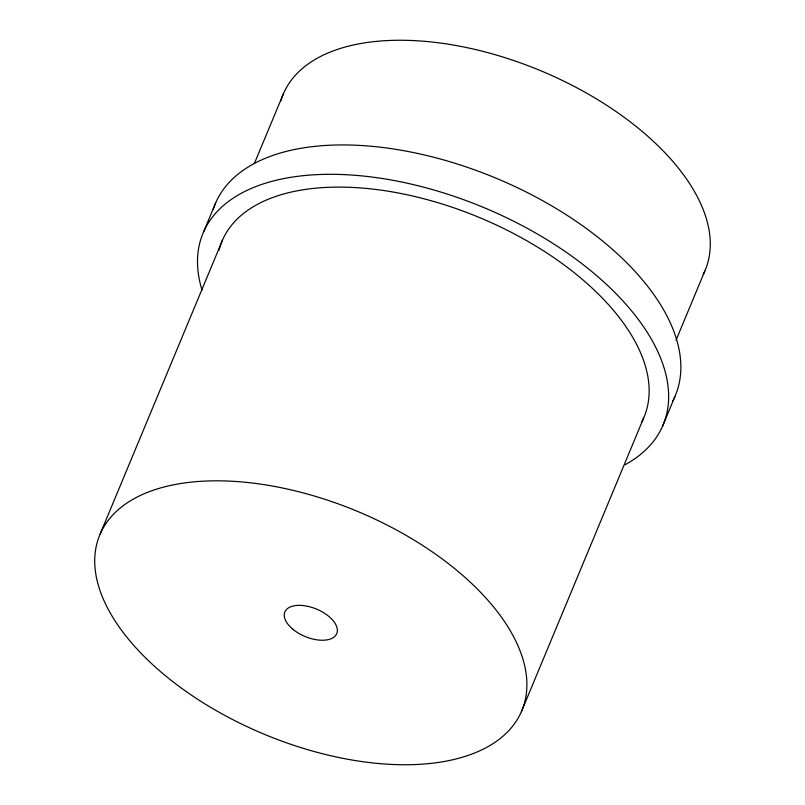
<?xml version="1.0" encoding="UTF-8"?>
<svg xmlns="http://www.w3.org/2000/svg" width="805" height="805" viewBox="0 0 805 805"><rect width="100%" height="100%" fill="white"/><g stroke="black" fill="none" stroke-linecap="round" stroke-linejoin="round"><path stroke-width="1.21" d="M203.494 232.142L215.72 202.769M100.212 533.876L222.482 240.152M254.36 163.556L283.612 93.3M521.388 711.701A228.6 120.8 22.6 0 0 247.467 482.487A228.6 120.8 22.6 0 0 163.556 674.177A228.6 120.8 22.6 0 0 521.388 711.701L643.658 417.986M676.019 340.233L704.788 271.124M662.646 426.006L674.872 396.634M213.224 209.36A249.208 131.688 22.6 0 1 496.051 178.187A249.208 131.688 22.6 0 1 672.839 400.87M280.784 101.108A228.6 120.8 22.6 0 1 538.495 69.814A228.6 120.8 22.6 0 1 703.268 274.344M219.02 250.264A228.6 120.8 22.6 0 1 476.329 216.243A228.6 120.8 22.6 0 1 641.585 422.263M202.045 290.192A249.208 131.688 22.6 0 1 482.406 206.966A249.208 131.688 22.6 0 1 624.952 464.797M292.698 629.108A28.105 14.852 22.6 0 0 336.691 633.726A28.105 14.852 22.6 0 0 303.012 605.541A28.105 14.852 22.6 0 0 292.698 629.108"/></g></svg>
